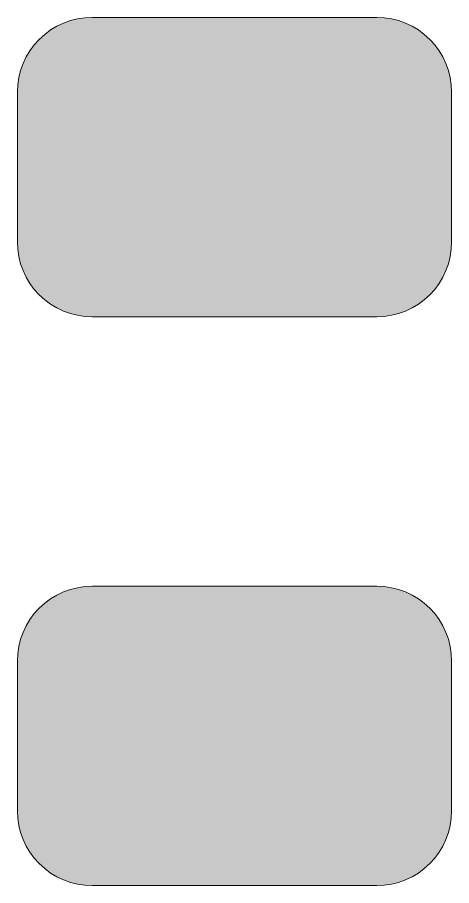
# Model space of a CAD drawing. Header units: millimetres. Extents: x -16.3 to 39.6, y -103.9 to -60.4.
# Drawn here: x 9.62 to 11.07, y -103.867 to -100.967 of the extents above; entities that cross this region are included whole.
import ezdxf

# ---------------------------------------------------------------- set-up
doc = ezdxf.new("R2010")
doc.units = ezdxf.units.MM
doc.header["$MEASUREMENT"] = 0
doc.layers.add('Camada 1', color=7, linetype='Continuous')

msp = doc.modelspace()

# ---------------------------------------------------------------- hatches: boundary and pattern name
at = {"layer": 'Camada 1', "true_color": 0x840000}
h = msp.add_hatch(color=16, dxfattribs=at)
edge = h.paths.add_edge_path()
edge.add_spline(control_points=[(10.8449, -100.9679), (10.8449, -100.9679), (10.869, -100.9714), (10.869, -100.9714), (10.869, -100.9714), (10.8929, -100.9775), (10.8929, -100.9775), (10.8929, -100.9775), (10.916, -100.9857), (10.916, -100.9857), (10.916, -100.9857), (10.9381, -100.9963), (10.9381, -100.9963), (10.9381, -100.9963), (10.9592, -101.0088), (10.9592, -101.0088), (10.9592, -101.0088), (10.9788, -101.0235), (10.9788, -101.0235), (10.9788, -101.0235), (10.9971, -101.04), (10.9971, -101.04), (10.9971, -101.04), (11.0136, -101.0581), (11.0136, -101.0581), (11.0136, -101.0581), (11.0281, -101.0779), (11.0281, -101.0779), (11.0281, -101.0779), (11.0408, -101.0989), (11.0408, -101.0989), (11.0408, -101.0989), (11.0512, -101.121), (11.0512, -101.121), (11.0512, -101.121), (11.0595, -101.1442), (11.0595, -101.1442), (11.0595, -101.1442), (11.0654, -101.168), (11.0654, -101.168), (11.0654, -101.168), (11.0692, -101.1922), (11.0692, -101.1922), (11.0692, -101.1922), (11.0702, -101.2168), (11.0702, -101.2168), (11.0702, -101.2168), (11.0702, -101.7167), (11.0702, -101.7167), (11.0702, -101.7167), (11.0692, -101.7413), (11.0692, -101.7413), (11.0692, -101.7413), (11.0654, -101.7654), (11.0654, -101.7654), (11.0654, -101.7654), (11.0595, -101.7893), (11.0595, -101.7893), (11.0595, -101.7893), (11.0512, -101.8124), (11.0512, -101.8124), (11.0512, -101.8124), (11.0408, -101.8345), (11.0408, -101.8345), (11.0408, -101.8345), (11.0281, -101.8556), (11.0281, -101.8556), (11.0281, -101.8556), (11.0136, -101.8752), (11.0136, -101.8752), (11.0136, -101.8752), (10.9971, -101.8935), (10.9971, -101.8935), (10.9971, -101.8935), (10.9788, -101.91), (10.9788, -101.91), (10.9788, -101.91), (10.9592, -101.9244), (10.9592, -101.9244), (10.9592, -101.9244), (10.9381, -101.9371), (10.9381, -101.9371), (10.9381, -101.9371), (10.916, -101.9476), (10.916, -101.9476), (10.916, -101.9476), (10.8929, -101.9559), (10.8929, -101.9559), (10.8929, -101.9559), (10.869, -101.9618), (10.869, -101.9618), (10.869, -101.9618), (10.8449, -101.9656), (10.8449, -101.9656), (10.8449, -101.9656), (10.8203, -101.9666), (10.8203, -101.9666), (10.8203, -101.9666), (9.8703, -101.9666), (9.8703, -101.9666), (9.8703, -101.9666), (9.8457, -101.9656), (9.8457, -101.9656), (9.8457, -101.9656), (9.8216, -101.9618), (9.8216, -101.9618), (9.8216, -101.9618), (9.7977, -101.9559), (9.7977, -101.9559), (9.7977, -101.9559), (9.7746, -101.9476), (9.7746, -101.9476), (9.7746, -101.9476), (9.7525, -101.9371), (9.7525, -101.9371), (9.7525, -101.9371), (9.7314, -101.9244), (9.7314, -101.9244), (9.7314, -101.9244), (9.7118, -101.91), (9.7118, -101.91), (9.7118, -101.91), (9.6935, -101.8935), (9.6935, -101.8935), (9.6935, -101.8935), (9.677, -101.8752), (9.677, -101.8752), (9.677, -101.8752), (9.6625, -101.8556), (9.6625, -101.8556), (9.6625, -101.8556), (9.6498, -101.8345), (9.6498, -101.8345), (9.6498, -101.8345), (9.6394, -101.8124), (9.6394, -101.8124), (9.6394, -101.8124), (9.6311, -101.7893), (9.6311, -101.7893), (9.6311, -101.7893), (9.6252, -101.7654), (9.6252, -101.7654), (9.6252, -101.7654), (9.6214, -101.7413), (9.6214, -101.7413), (9.6214, -101.7413), (9.6204, -101.7167), (9.6204, -101.7167), (9.6204, -101.7167), (9.6204, -101.2168), (9.6204, -101.2168), (9.6204, -101.2168), (9.6214, -101.1922), (9.6214, -101.1922), (9.6214, -101.1922), (9.6252, -101.168), (9.6252, -101.168), (9.6252, -101.168), (9.6311, -101.1442), (9.6311, -101.1442), (9.6311, -101.1442), (9.6394, -101.121), (9.6394, -101.121), (9.6394, -101.121), (9.6498, -101.0989), (9.6498, -101.0989), (9.6498, -101.0989), (9.6625, -101.0779), (9.6625, -101.0779), (9.6625, -101.0779), (9.677, -101.0581), (9.677, -101.0581), (9.677, -101.0581), (9.6935, -101.04), (9.6935, -101.04), (9.6935, -101.04), (9.7118, -101.0235), (9.7118, -101.0235), (9.7118, -101.0235), (9.7314, -101.0088), (9.7314, -101.0088), (9.7314, -101.0088), (9.7525, -100.9963), (9.7525, -100.9963), (9.7525, -100.9963), (9.7746, -100.9857), (9.7746, -100.9857), (9.7746, -100.9857), (9.7977, -100.9775), (9.7977, -100.9775), (9.7977, -100.9775), (9.8216, -100.9714), (9.8216, -100.9714), (9.8216, -100.9714), (9.8457, -100.9679), (9.8457, -100.9679), (9.8457, -100.9679), (9.8703, -100.9666), (9.8703, -100.9666), (9.8703, -100.9666), (10.8203, -100.9666), (10.8203, -100.9666), (10.8203, -100.9666), (10.8449, -100.9679), (10.8449, -100.9679)], knot_values=[0, 0, 0, 0, 0.014706, 0.014706, 0.014706, 0.029412, 0.029412, 0.029412, 0.044118, 0.044118, 0.044118, 0.058824, 0.058824, 0.058824, 0.073529, 0.073529, 0.073529, 0.088235, 0.088235, 0.088235, 0.102941, 0.102941, 0.102941, 0.117647, 0.117647, 0.117647, 0.132353, 0.132353, 0.132353, 0.147059, 0.147059, 0.147059, 0.161765, 0.161765, 0.161765, 0.176471, 0.176471, 0.176471, 0.191176, 0.191176, 0.191176, 0.205882, 0.205882, 0.205882, 0.220588, 0.220588, 0.220588, 0.235294, 0.235294, 0.235294, 0.25, 0.25, 0.25, 0.264706, 0.264706, 0.264706, 0.279412, 0.279412, 0.279412, 0.294118, 0.294118, 0.294118, 0.308824, 0.308824, 0.308824, 0.323529, 0.323529, 0.323529, 0.338235, 0.338235, 0.338235, 0.352941, 0.352941, 0.352941, 0.367647, 0.367647, 0.367647, 0.382353, 0.382353, 0.382353, 0.397059, 0.397059, 0.397059, 0.411765, 0.411765, 0.411765, 0.426471, 0.426471, 0.426471, 0.441176, 0.441176, 0.441176, 0.455882, 0.455882, 0.455882, 0.470588, 0.470588, 0.470588, 0.485294, 0.485294, 0.485294, 0.5, 0.5, 0.5, 0.514706, 0.514706, 0.514706, 0.529412, 0.529412, 0.529412, 0.544118, 0.544118, 0.544118, 0.558824, 0.558824, 0.558824, 0.573529, 0.573529, 0.573529, 0.588235, 0.588235, 0.588235, 0.602941, 0.602941, 0.602941, 0.617647, 0.617647, 0.617647, 0.632353, 0.632353, 0.632353, 0.647059, 0.647059, 0.647059, 0.661765, 0.661765, 0.661765, 0.676471, 0.676471, 0.676471, 0.691176, 0.691176, 0.691176, 0.705882, 0.705882, 0.705882, 0.720588, 0.720588, 0.720588, 0.735294, 0.735294, 0.735294, 0.75, 0.75, 0.75, 0.764706, 0.764706, 0.764706, 0.779412, 0.779412, 0.779412, 0.794118, 0.794118, 0.794118, 0.808824, 0.808824, 0.808824, 0.823529, 0.823529, 0.823529, 0.838235, 0.838235, 0.838235, 0.852941, 0.852941, 0.852941, 0.867647, 0.867647, 0.867647, 0.882353, 0.882353, 0.882353, 0.897059, 0.897059, 0.897059, 0.911765, 0.911765, 0.911765, 0.926471, 0.926471, 0.926471, 0.941176, 0.941176, 0.941176, 0.955882, 0.955882, 0.955882, 0.970588, 0.970588, 0.970588, 0.985294, 0.985294, 0.985294, 1, 1, 1, 1], degree=3, periodic=1)
h = msp.add_hatch(color=16, dxfattribs=at)
edge = h.paths.add_edge_path()
edge.add_spline(control_points=[(10.8449, -102.8678), (10.8449, -102.8678), (10.869, -102.8716), (10.869, -102.8716), (10.869, -102.8716), (10.8929, -102.8775), (10.8929, -102.8775), (10.8929, -102.8775), (10.916, -102.8858), (10.916, -102.8858), (10.916, -102.8858), (10.9381, -102.8963), (10.9381, -102.8963), (10.9381, -102.8963), (10.9592, -102.909), (10.9592, -102.909), (10.9592, -102.909), (10.9788, -102.9234), (10.9788, -102.9234), (10.9788, -102.9234), (10.9971, -102.9399), (10.9971, -102.9399), (10.9971, -102.9399), (11.0136, -102.9582), (11.0136, -102.9582), (11.0136, -102.9582), (11.0281, -102.9778), (11.0281, -102.9778), (11.0281, -102.9778), (11.0408, -102.9989), (11.0408, -102.9989), (11.0408, -102.9989), (11.0512, -103.021), (11.0512, -103.021), (11.0512, -103.021), (11.0595, -103.0441), (11.0595, -103.0441), (11.0595, -103.0441), (11.0654, -103.068), (11.0654, -103.068), (11.0654, -103.068), (11.0692, -103.0921), (11.0692, -103.0921), (11.0692, -103.0921), (11.0702, -103.1167), (11.0702, -103.1167), (11.0702, -103.1167), (11.0702, -103.6166), (11.0702, -103.6166), (11.0702, -103.6166), (11.0692, -103.6412), (11.0692, -103.6412), (11.0692, -103.6412), (11.0654, -103.6654), (11.0654, -103.6654), (11.0654, -103.6654), (11.0595, -103.6892), (11.0595, -103.6892), (11.0595, -103.6892), (11.0512, -103.7124), (11.0512, -103.7124), (11.0512, -103.7124), (11.0408, -103.7345), (11.0408, -103.7345), (11.0408, -103.7345), (11.0281, -103.7555), (11.0281, -103.7555), (11.0281, -103.7555), (11.0136, -103.7753), (11.0136, -103.7753), (11.0136, -103.7753), (10.9971, -103.7934), (10.9971, -103.7934), (10.9971, -103.7934), (10.9788, -103.8099), (10.9788, -103.8099), (10.9788, -103.8099), (10.9592, -103.8246), (10.9592, -103.8246), (10.9592, -103.8246), (10.9381, -103.8371), (10.9381, -103.8371), (10.9381, -103.8371), (10.916, -103.8477), (10.916, -103.8477), (10.916, -103.8477), (10.8929, -103.8559), (10.8929, -103.8559), (10.8929, -103.8559), (10.869, -103.862), (10.869, -103.862), (10.869, -103.862), (10.8449, -103.8655), (10.8449, -103.8655), (10.8449, -103.8655), (10.8203, -103.8668), (10.8203, -103.8668), (10.8203, -103.8668), (9.8703, -103.8668), (9.8703, -103.8668), (9.8703, -103.8668), (9.8457, -103.8655), (9.8457, -103.8655), (9.8457, -103.8655), (9.8216, -103.862), (9.8216, -103.862), (9.8216, -103.862), (9.7977, -103.8559), (9.7977, -103.8559), (9.7977, -103.8559), (9.7746, -103.8477), (9.7746, -103.8477), (9.7746, -103.8477), (9.7525, -103.8371), (9.7525, -103.8371), (9.7525, -103.8371), (9.7314, -103.8246), (9.7314, -103.8246), (9.7314, -103.8246), (9.7118, -103.8099), (9.7118, -103.8099), (9.7118, -103.8099), (9.6935, -103.7934), (9.6935, -103.7934), (9.6935, -103.7934), (9.677, -103.7753), (9.677, -103.7753), (9.677, -103.7753), (9.6625, -103.7555), (9.6625, -103.7555), (9.6625, -103.7555), (9.6498, -103.7345), (9.6498, -103.7345), (9.6498, -103.7345), (9.6394, -103.7124), (9.6394, -103.7124), (9.6394, -103.7124), (9.6311, -103.6892), (9.6311, -103.6892), (9.6311, -103.6892), (9.6252, -103.6654), (9.6252, -103.6654), (9.6252, -103.6654), (9.6214, -103.6412), (9.6214, -103.6412), (9.6214, -103.6412), (9.6204, -103.6166), (9.6204, -103.6166), (9.6204, -103.6166), (9.6204, -103.1167), (9.6204, -103.1167), (9.6204, -103.1167), (9.6214, -103.0921), (9.6214, -103.0921), (9.6214, -103.0921), (9.6252, -103.068), (9.6252, -103.068), (9.6252, -103.068), (9.6311, -103.0441), (9.6311, -103.0441), (9.6311, -103.0441), (9.6394, -103.021), (9.6394, -103.021), (9.6394, -103.021), (9.6498, -102.9989), (9.6498, -102.9989), (9.6498, -102.9989), (9.6625, -102.9778), (9.6625, -102.9778), (9.6625, -102.9778), (9.677, -102.9582), (9.677, -102.9582), (9.677, -102.9582), (9.6935, -102.9399), (9.6935, -102.9399), (9.6935, -102.9399), (9.7118, -102.9234), (9.7118, -102.9234), (9.7118, -102.9234), (9.7314, -102.909), (9.7314, -102.909), (9.7314, -102.909), (9.7525, -102.8963), (9.7525, -102.8963), (9.7525, -102.8963), (9.7746, -102.8858), (9.7746, -102.8858), (9.7746, -102.8858), (9.7977, -102.8775), (9.7977, -102.8775), (9.7977, -102.8775), (9.8216, -102.8716), (9.8216, -102.8716), (9.8216, -102.8716), (9.8457, -102.8678), (9.8457, -102.8678), (9.8457, -102.8678), (9.8703, -102.8668), (9.8703, -102.8668), (9.8703, -102.8668), (10.8203, -102.8668), (10.8203, -102.8668), (10.8203, -102.8668), (10.8449, -102.8678), (10.8449, -102.8678)], knot_values=[0, 0, 0, 0, 0.014706, 0.014706, 0.014706, 0.029412, 0.029412, 0.029412, 0.044118, 0.044118, 0.044118, 0.058824, 0.058824, 0.058824, 0.073529, 0.073529, 0.073529, 0.088235, 0.088235, 0.088235, 0.102941, 0.102941, 0.102941, 0.117647, 0.117647, 0.117647, 0.132353, 0.132353, 0.132353, 0.147059, 0.147059, 0.147059, 0.161765, 0.161765, 0.161765, 0.176471, 0.176471, 0.176471, 0.191176, 0.191176, 0.191176, 0.205882, 0.205882, 0.205882, 0.220588, 0.220588, 0.220588, 0.235294, 0.235294, 0.235294, 0.25, 0.25, 0.25, 0.264706, 0.264706, 0.264706, 0.279412, 0.279412, 0.279412, 0.294118, 0.294118, 0.294118, 0.308824, 0.308824, 0.308824, 0.323529, 0.323529, 0.323529, 0.338235, 0.338235, 0.338235, 0.352941, 0.352941, 0.352941, 0.367647, 0.367647, 0.367647, 0.382353, 0.382353, 0.382353, 0.397059, 0.397059, 0.397059, 0.411765, 0.411765, 0.411765, 0.426471, 0.426471, 0.426471, 0.441176, 0.441176, 0.441176, 0.455882, 0.455882, 0.455882, 0.470588, 0.470588, 0.470588, 0.485294, 0.485294, 0.485294, 0.5, 0.5, 0.5, 0.514706, 0.514706, 0.514706, 0.529412, 0.529412, 0.529412, 0.544118, 0.544118, 0.544118, 0.558824, 0.558824, 0.558824, 0.573529, 0.573529, 0.573529, 0.588235, 0.588235, 0.588235, 0.602941, 0.602941, 0.602941, 0.617647, 0.617647, 0.617647, 0.632353, 0.632353, 0.632353, 0.647059, 0.647059, 0.647059, 0.661765, 0.661765, 0.661765, 0.676471, 0.676471, 0.676471, 0.691176, 0.691176, 0.691176, 0.705882, 0.705882, 0.705882, 0.720588, 0.720588, 0.720588, 0.735294, 0.735294, 0.735294, 0.75, 0.75, 0.75, 0.764706, 0.764706, 0.764706, 0.779412, 0.779412, 0.779412, 0.794118, 0.794118, 0.794118, 0.808824, 0.808824, 0.808824, 0.823529, 0.823529, 0.823529, 0.838235, 0.838235, 0.838235, 0.852941, 0.852941, 0.852941, 0.867647, 0.867647, 0.867647, 0.882353, 0.882353, 0.882353, 0.897059, 0.897059, 0.897059, 0.911765, 0.911765, 0.911765, 0.926471, 0.926471, 0.926471, 0.941176, 0.941176, 0.941176, 0.955882, 0.955882, 0.955882, 0.970588, 0.970588, 0.970588, 0.985294, 0.985294, 0.985294, 1, 1, 1, 1], degree=3, periodic=1)

# ---------------------------------------------------------------- linework, layer by layer
at = {"layer": 'Camada 1', "color": 16, "lineweight": 0}
for points in [[(10.8449, -100.9679), (10.8449, -100.9679), (10.869, -100.9714), (10.869, -100.9714), (10.869, -100.9714), (10.8929, -100.9775), (10.8929, -100.9775), (10.8929, -100.9775), (10.916, -100.9857), (10.916, -100.9857), (10.916, -100.9857), (10.9381, -100.9963), (10.9381, -100.9963), (10.9381, -100.9963), (10.9592, -101.0088), (10.9592, -101.0088), (10.9592, -101.0088), (10.9788, -101.0235), (10.9788, -101.0235), (10.9788, -101.0235), (10.9971, -101.04), (10.9971, -101.04), (10.9971, -101.04), (11.0136, -101.0581), (11.0136, -101.0581), (11.0136, -101.0581), (11.0281, -101.0779), (11.0281, -101.0779), (11.0281, -101.0779), (11.0408, -101.0989), (11.0408, -101.0989), (11.0408, -101.0989), (11.0512, -101.121), (11.0512, -101.121), (11.0512, -101.121), (11.0595, -101.1442), (11.0595, -101.1442), (11.0595, -101.1442), (11.0654, -101.168), (11.0654, -101.168), (11.0654, -101.168), (11.0692, -101.1922), (11.0692, -101.1922), (11.0692, -101.1922), (11.0702, -101.2168), (11.0702, -101.2168), (11.0702, -101.2168), (11.0702, -101.7167), (11.0702, -101.7167), (11.0702, -101.7167), (11.0692, -101.7413), (11.0692, -101.7413), (11.0692, -101.7413), (11.0654, -101.7654), (11.0654, -101.7654), (11.0654, -101.7654), (11.0595, -101.7893), (11.0595, -101.7893), (11.0595, -101.7893), (11.0512, -101.8124), (11.0512, -101.8124), (11.0512, -101.8124), (11.0408, -101.8345), (11.0408, -101.8345), (11.0408, -101.8345), (11.0281, -101.8556), (11.0281, -101.8556), (11.0281, -101.8556), (11.0136, -101.8752), (11.0136, -101.8752), (11.0136, -101.8752), (10.9971, -101.8935), (10.9971, -101.8935), (10.9971, -101.8935), (10.9788, -101.91), (10.9788, -101.91), (10.9788, -101.91), (10.9592, -101.9244), (10.9592, -101.9244), (10.9592, -101.9244), (10.9381, -101.9371), (10.9381, -101.9371), (10.9381, -101.9371), (10.916, -101.9476), (10.916, -101.9476), (10.916, -101.9476), (10.8929, -101.9559), (10.8929, -101.9559), (10.8929, -101.9559), (10.869, -101.9618), (10.869, -101.9618), (10.869, -101.9618), (10.8449, -101.9656), (10.8449, -101.9656), (10.8449, -101.9656), (10.8203, -101.9666), (10.8203, -101.9666), (10.8203, -101.9666), (9.8703, -101.9666), (9.8703, -101.9666), (9.8703, -101.9666), (9.8457, -101.9656), (9.8457, -101.9656), (9.8457, -101.9656), (9.8216, -101.9618), (9.8216, -101.9618), (9.8216, -101.9618), (9.7977, -101.9559), (9.7977, -101.9559), (9.7977, -101.9559), (9.7746, -101.9476), (9.7746, -101.9476), (9.7746, -101.9476), (9.7525, -101.9371), (9.7525, -101.9371), (9.7525, -101.9371), (9.7314, -101.9244), (9.7314, -101.9244), (9.7314, -101.9244), (9.7118, -101.91), (9.7118, -101.91), (9.7118, -101.91), (9.6935, -101.8935), (9.6935, -101.8935), (9.6935, -101.8935), (9.677, -101.8752), (9.677, -101.8752), (9.677, -101.8752), (9.6625, -101.8556), (9.6625, -101.8556), (9.6625, -101.8556), (9.6498, -101.8345), (9.6498, -101.8345), (9.6498, -101.8345), (9.6394, -101.8124), (9.6394, -101.8124), (9.6394, -101.8124), (9.6311, -101.7893), (9.6311, -101.7893), (9.6311, -101.7893), (9.6252, -101.7654), (9.6252, -101.7654), (9.6252, -101.7654), (9.6214, -101.7413), (9.6214, -101.7413), (9.6214, -101.7413), (9.6204, -101.7167), (9.6204, -101.7167), (9.6204, -101.7167), (9.6204, -101.2168), (9.6204, -101.2168), (9.6204, -101.2168), (9.6214, -101.1922), (9.6214, -101.1922), (9.6214, -101.1922), (9.6252, -101.168), (9.6252, -101.168), (9.6252, -101.168), (9.6311, -101.1442), (9.6311, -101.1442), (9.6311, -101.1442), (9.6394, -101.121), (9.6394, -101.121), (9.6394, -101.121), (9.6498, -101.0989), (9.6498, -101.0989), (9.6498, -101.0989), (9.6625, -101.0779), (9.6625, -101.0779), (9.6625, -101.0779), (9.677, -101.0581), (9.677, -101.0581), (9.677, -101.0581), (9.6935, -101.04), (9.6935, -101.04), (9.6935, -101.04), (9.7118, -101.0235), (9.7118, -101.0235), (9.7118, -101.0235), (9.7314, -101.0088), (9.7314, -101.0088), (9.7314, -101.0088), (9.7525, -100.9963), (9.7525, -100.9963), (9.7525, -100.9963), (9.7746, -100.9857), (9.7746, -100.9857), (9.7746, -100.9857), (9.7977, -100.9775), (9.7977, -100.9775), (9.7977, -100.9775), (9.8216, -100.9714), (9.8216, -100.9714), (9.8216, -100.9714), (9.8457, -100.9679), (9.8457, -100.9679), (9.8457, -100.9679), (9.8703, -100.9666), (9.8703, -100.9666), (9.8703, -100.9666), (10.8203, -100.9666), (10.8203, -100.9666), (10.8203, -100.9666), (10.8449, -100.9679), (10.8449, -100.9679)], [(10.8449, -102.8678), (10.8449, -102.8678), (10.869, -102.8716), (10.869, -102.8716), (10.869, -102.8716), (10.8929, -102.8775), (10.8929, -102.8775), (10.8929, -102.8775), (10.916, -102.8858), (10.916, -102.8858), (10.916, -102.8858), (10.9381, -102.8963), (10.9381, -102.8963), (10.9381, -102.8963), (10.9592, -102.909), (10.9592, -102.909), (10.9592, -102.909), (10.9788, -102.9234), (10.9788, -102.9234), (10.9788, -102.9234), (10.9971, -102.9399), (10.9971, -102.9399), (10.9971, -102.9399), (11.0136, -102.9582), (11.0136, -102.9582), (11.0136, -102.9582), (11.0281, -102.9778), (11.0281, -102.9778), (11.0281, -102.9778), (11.0408, -102.9989), (11.0408, -102.9989), (11.0408, -102.9989), (11.0512, -103.021), (11.0512, -103.021), (11.0512, -103.021), (11.0595, -103.0441), (11.0595, -103.0441), (11.0595, -103.0441), (11.0654, -103.068), (11.0654, -103.068), (11.0654, -103.068), (11.0692, -103.0921), (11.0692, -103.0921), (11.0692, -103.0921), (11.0702, -103.1167), (11.0702, -103.1167), (11.0702, -103.1167), (11.0702, -103.6166), (11.0702, -103.6166), (11.0702, -103.6166), (11.0692, -103.6412), (11.0692, -103.6412), (11.0692, -103.6412), (11.0654, -103.6654), (11.0654, -103.6654), (11.0654, -103.6654), (11.0595, -103.6892), (11.0595, -103.6892), (11.0595, -103.6892), (11.0512, -103.7124), (11.0512, -103.7124), (11.0512, -103.7124), (11.0408, -103.7345), (11.0408, -103.7345), (11.0408, -103.7345), (11.0281, -103.7555), (11.0281, -103.7555), (11.0281, -103.7555), (11.0136, -103.7753), (11.0136, -103.7753), (11.0136, -103.7753), (10.9971, -103.7934), (10.9971, -103.7934), (10.9971, -103.7934), (10.9788, -103.8099), (10.9788, -103.8099), (10.9788, -103.8099), (10.9592, -103.8246), (10.9592, -103.8246), (10.9592, -103.8246), (10.9381, -103.8371), (10.9381, -103.8371), (10.9381, -103.8371), (10.916, -103.8477), (10.916, -103.8477), (10.916, -103.8477), (10.8929, -103.8559), (10.8929, -103.8559), (10.8929, -103.8559), (10.869, -103.862), (10.869, -103.862), (10.869, -103.862), (10.8449, -103.8655), (10.8449, -103.8655), (10.8449, -103.8655), (10.8203, -103.8668), (10.8203, -103.8668), (10.8203, -103.8668), (9.8703, -103.8668), (9.8703, -103.8668), (9.8703, -103.8668), (9.8457, -103.8655), (9.8457, -103.8655), (9.8457, -103.8655), (9.8216, -103.862), (9.8216, -103.862), (9.8216, -103.862), (9.7977, -103.8559), (9.7977, -103.8559), (9.7977, -103.8559), (9.7746, -103.8477), (9.7746, -103.8477), (9.7746, -103.8477), (9.7525, -103.8371), (9.7525, -103.8371), (9.7525, -103.8371), (9.7314, -103.8246), (9.7314, -103.8246), (9.7314, -103.8246), (9.7118, -103.8099), (9.7118, -103.8099), (9.7118, -103.8099), (9.6935, -103.7934), (9.6935, -103.7934), (9.6935, -103.7934), (9.677, -103.7753), (9.677, -103.7753), (9.677, -103.7753), (9.6625, -103.7555), (9.6625, -103.7555), (9.6625, -103.7555), (9.6498, -103.7345), (9.6498, -103.7345), (9.6498, -103.7345), (9.6394, -103.7124), (9.6394, -103.7124), (9.6394, -103.7124), (9.6311, -103.6892), (9.6311, -103.6892), (9.6311, -103.6892), (9.6252, -103.6654), (9.6252, -103.6654), (9.6252, -103.6654), (9.6214, -103.6412), (9.6214, -103.6412), (9.6214, -103.6412), (9.6204, -103.6166), (9.6204, -103.6166), (9.6204, -103.6166), (9.6204, -103.1167), (9.6204, -103.1167), (9.6204, -103.1167), (9.6214, -103.0921), (9.6214, -103.0921), (9.6214, -103.0921), (9.6252, -103.068), (9.6252, -103.068), (9.6252, -103.068), (9.6311, -103.0441), (9.6311, -103.0441), (9.6311, -103.0441), (9.6394, -103.021), (9.6394, -103.021), (9.6394, -103.021), (9.6498, -102.9989), (9.6498, -102.9989), (9.6498, -102.9989), (9.6625, -102.9778), (9.6625, -102.9778), (9.6625, -102.9778), (9.677, -102.9582), (9.677, -102.9582), (9.677, -102.9582), (9.6935, -102.9399), (9.6935, -102.9399), (9.6935, -102.9399), (9.7118, -102.9234), (9.7118, -102.9234), (9.7118, -102.9234), (9.7314, -102.909), (9.7314, -102.909), (9.7314, -102.909), (9.7525, -102.8963), (9.7525, -102.8963), (9.7525, -102.8963), (9.7746, -102.8858), (9.7746, -102.8858), (9.7746, -102.8858), (9.7977, -102.8775), (9.7977, -102.8775), (9.7977, -102.8775), (9.8216, -102.8716), (9.8216, -102.8716), (9.8216, -102.8716), (9.8457, -102.8678), (9.8457, -102.8678), (9.8457, -102.8678), (9.8703, -102.8668), (9.8703, -102.8668), (9.8703, -102.8668), (10.8203, -102.8668), (10.8203, -102.8668), (10.8203, -102.8668), (10.8449, -102.8678), (10.8449, -102.8678)]]:
    msp.add_open_spline(points, degree=3, knots=[0, 0, 0, 0, 0.014706, 0.014706, 0.014706, 0.029412, 0.029412, 0.029412, 0.044118, 0.044118, 0.044118, 0.058824, 0.058824, 0.058824, 0.073529, 0.073529, 0.073529, 0.088235, 0.088235, 0.088235, 0.102941, 0.102941, 0.102941, 0.117647, 0.117647, 0.117647, 0.132353, 0.132353, 0.132353, 0.147059, 0.147059, 0.147059, 0.161765, 0.161765, 0.161765, 0.176471, 0.176471, 0.176471, 0.191176, 0.191176, 0.191176, 0.205882, 0.205882, 0.205882, 0.220588, 0.220588, 0.220588, 0.235294, 0.235294, 0.235294, 0.25, 0.25, 0.25, 0.264706, 0.264706, 0.264706, 0.279412, 0.279412, 0.279412, 0.294118, 0.294118, 0.294118, 0.308824, 0.308824, 0.308824, 0.323529, 0.323529, 0.323529, 0.338235, 0.338235, 0.338235, 0.352941, 0.352941, 0.352941, 0.367647, 0.367647, 0.367647, 0.382353, 0.382353, 0.382353, 0.397059, 0.397059, 0.397059, 0.411765, 0.411765, 0.411765, 0.426471, 0.426471, 0.426471, 0.441176, 0.441176, 0.441176, 0.455882, 0.455882, 0.455882, 0.470588, 0.470588, 0.470588, 0.485294, 0.485294, 0.485294, 0.5, 0.5, 0.5, 0.514706, 0.514706, 0.514706, 0.529412, 0.529412, 0.529412, 0.544118, 0.544118, 0.544118, 0.558824, 0.558824, 0.558824, 0.573529, 0.573529, 0.573529, 0.588235, 0.588235, 0.588235, 0.602941, 0.602941, 0.602941, 0.617647, 0.617647, 0.617647, 0.632353, 0.632353, 0.632353, 0.647059, 0.647059, 0.647059, 0.661765, 0.661765, 0.661765, 0.676471, 0.676471, 0.676471, 0.691176, 0.691176, 0.691176, 0.705882, 0.705882, 0.705882, 0.720588, 0.720588, 0.720588, 0.735294, 0.735294, 0.735294, 0.75, 0.75, 0.75, 0.764706, 0.764706, 0.764706, 0.779412, 0.779412, 0.779412, 0.794118, 0.794118, 0.794118, 0.808824, 0.808824, 0.808824, 0.823529, 0.823529, 0.823529, 0.838235, 0.838235, 0.838235, 0.852941, 0.852941, 0.852941, 0.867647, 0.867647, 0.867647, 0.882353, 0.882353, 0.882353, 0.897059, 0.897059, 0.897059, 0.911765, 0.911765, 0.911765, 0.926471, 0.926471, 0.926471, 0.941176, 0.941176, 0.941176, 0.955882, 0.955882, 0.955882, 0.970588, 0.970588, 0.970588, 0.985294, 0.985294, 0.985294, 1, 1, 1, 1], dxfattribs=at)

doc.saveas('drawing.dxf')
